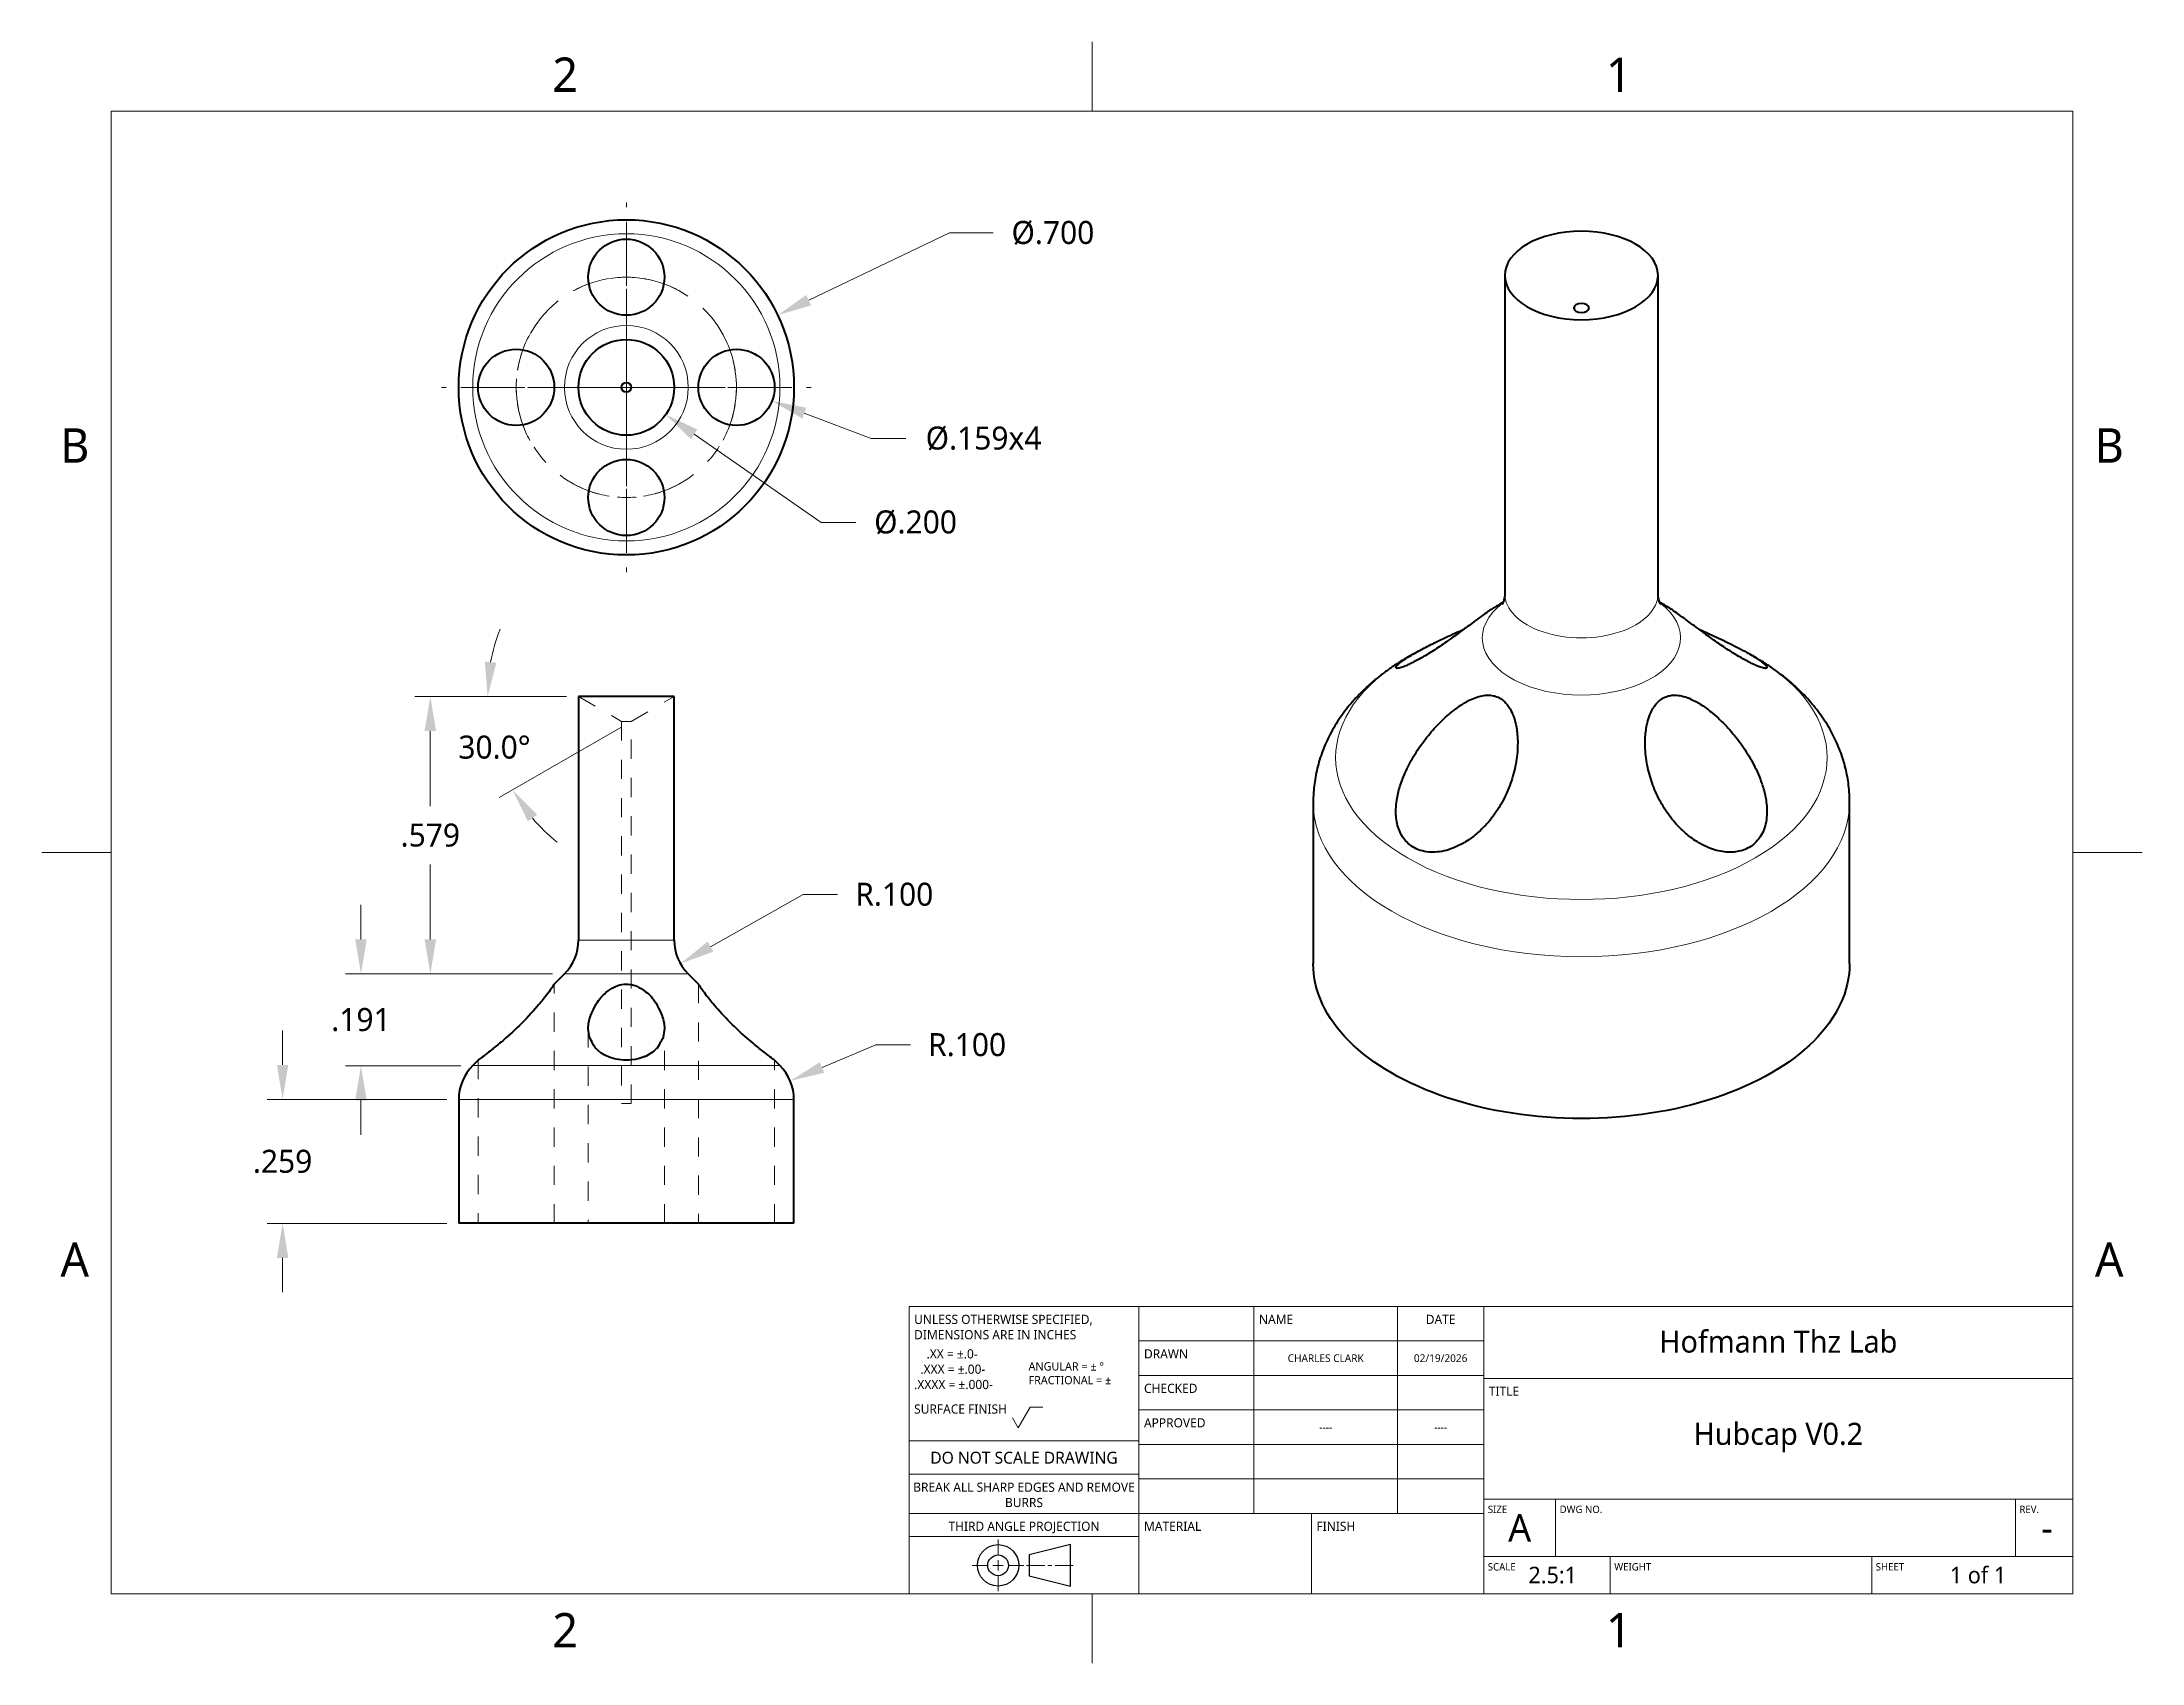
# Model space of a CAD drawing. Extents: x 0 to 11, y 0 to 8.5.
import ezdxf

# ---------------------------------------------------------------- set-up
doc = ezdxf.new("R2010")
doc.units = 0
doc.header["$LTSCALE"] = 0.5
doc.header["$MEASUREMENT"] = 0
doc.header["$PDMODE"] = 33
doc.header["$PDSIZE"] = 0.03937
doc.linetypes.add('CENTER', pattern=[0.72, 0.45, -0.09, 0.09, -0.09])
doc.linetypes.add('HIDDEN', pattern=[0.15, 0.1, -0.05])
for name, color, linetype, lineweight in [('ANNOTATION_TEXT', 7, 'Continuous', 25), ('BORDER_FRAME', 7, 'Continuous', 15), ('BORDER_ZONES', 7, 'Continuous', 15), ('CENTERLINES', 7, 'CENTER', 13), ('CENTERMARKS', 7, 'Continuous', 13), ('Hidden', 7, 'HIDDEN', 15), ('TANGENT_LINES', 7, 'Continuous', 15), ('TITLE_BLOCK', 7, 'Continuous', 15), ('Visible', 7, 'Continuous', 40)]:
    doc.layers.add(name, color=color, linetype=linetype, lineweight=lineweight)
doc.styles.add('Onshape-Standard', font='NotoSans-Regular.ttf')
doc.styles.add('Onshape-Standard-Dimension', font='')
doc.styles.add('Onshape-Standard-Fields', font='')
doc.styles.get('Onshape-Standard-Dimension').set_extended_font_data('Noto Sans')
doc.styles.get('Onshape-Standard-Fields').set_extended_font_data('Noto Sans')
doc.dimstyles.new('Onshape-Standard$0', dxfattribs={"dimtxt": 0.12, "dimasz": 0.18, "dimexe": 0.08, "dimexo": 0.0625, "dimgap": 0.09, "dimtad": 0, "dimtih": 1, "dimtoh": 1, "dimdec": 3, "dimzin": 7, "dimdsep": 46, "dimtxsty": 'Onshape-Standard-Dimension', "dimcen": 0.09, "dimclrd": 7, "dimclre": 7, "dimclrt": 7, "dimadec": 1, "dimazin": 0, "dimtfac": 1, "dimtdec": 3, "dimtofl": 0, "dimtmove": 0, "dimatfit": 3, "dimfxl": 0, "dimtolj": 1, "dimtzin": 7, "dimlwd": 13, "dimlwe": 13, "dimarcsym": 0})
doc.dimstyles.new('Onshape-Standard$2', dxfattribs={"dimtxt": 0.12, "dimasz": 0.18, "dimexe": 0.08, "dimexo": 0.0625, "dimgap": 0.09, "dimtad": 0, "dimtih": 1, "dimtoh": 1, "dimdec": 3, "dimzin": 7, "dimdsep": 46, "dimtxsty": 'Onshape-Standard-Dimension', "dimcen": 0.09, "dimclrd": 7, "dimclre": 7, "dimclrt": 7, "dimadec": 1, "dimazin": 0, "dimtfac": 1, "dimtdec": 3, "dimtofl": 0, "dimtmove": 0, "dimatfit": 3, "dimfxl": 0, "dimtolj": 1, "dimtzin": 7, "dimlwd": 13, "dimlwe": 13, "dimarcsym": 0})
doc.dimstyles.new('Onshape-Standard$3', dxfattribs={"dimtxt": 0.12, "dimasz": 0.18, "dimexe": 0.08, "dimexo": 0.0625, "dimgap": 0.09, "dimtad": 0, "dimtih": 1, "dimtoh": 1, "dimdec": 3, "dimzin": 7, "dimdsep": 46, "dimtxsty": 'Onshape-Standard-Dimension', "dimcen": 0, "dimclrd": 7, "dimclre": 7, "dimclrt": 7, "dimadec": 1, "dimazin": 0, "dimtfac": 1, "dimtdec": 3, "dimtofl": 0, "dimtmove": 0, "dimatfit": 3, "dimfxl": 0, "dimtolj": 1, "dimtzin": 7, "dimlwd": 13, "dimlwe": 13, "dimarcsym": 0})
doc.dimstyles.new('Onshape-Standard$4', dxfattribs={"dimtxt": 0.12, "dimasz": 0.18, "dimexe": 0.08, "dimexo": 0.0625, "dimgap": 0.09, "dimtad": 0, "dimtih": 1, "dimtoh": 1, "dimdec": 3, "dimzin": 7, "dimdsep": 46, "dimtxsty": 'Onshape-Standard-Dimension', "dimcen": 0, "dimclrd": 7, "dimclre": 7, "dimclrt": 7, "dimadec": 1, "dimazin": 0, "dimtfac": 1, "dimtdec": 3, "dimtofl": 0, "dimtmove": 0, "dimatfit": 3, "dimfxl": 0, "dimtolj": 1, "dimtzin": 7, "dimlwd": 13, "dimlwe": 13, "dimarcsym": 0})

# ---------------------------------------------------------------- blocks, each defined once
blk = doc.blocks.new('*D1')
at = {"layer": 'ANNOTATION_TEXT', "color": 7, "lineweight": 13}
for p, q in [((4.775, 7.484), (4.04, 7.133)), ((5.003, 7.484), (4.775, 7.484))]:
    blk.add_line(p, q, dxfattribs=at)
at = {"layer": 'ANNOTATION_TEXT', "color": 7}
blk.add_solid([(4.027, 7.16), (4.053, 7.106), (3.878, 7.055)], dxfattribs=at)
at = {"layer": 'Defpoints', "color": 0}
for p in [(3.878, 7.055), (2.299, 6.301)]:
    blk.add_point(p, dxfattribs=at)
at = {"layer": 'ANNOTATION_TEXT', "color": 7, "insert": (5.315, 7.484), "char_height": 0.12, "attachment_point": 5, "style": 'Onshape-Standard-Dimension'}
blk.add_mtext('\\A1;%%c.700', dxfattribs=at)
blk = doc.blocks.new('*D2')
at = {"layer": 'ANNOTATION_TEXT', "color": 7, "lineweight": 13}
for p, q in [((1.294, 3.141), (1.294, 3.321)), ((2.151, 2.961), (1.214, 2.961)), ((2.151, 2.314), (1.214, 2.314)), ((1.294, 2.134), (1.294, 1.954))]:
    blk.add_line(p, q, dxfattribs=at)
at = {"layer": 'ANNOTATION_TEXT', "color": 7}
for points in [[(1.264, 3.141), (1.324, 3.141), (1.294, 2.961)], [(1.324, 2.134), (1.264, 2.134), (1.294, 2.314)]]:
    blk.add_solid(points, dxfattribs=at)
at = {"layer": 'Defpoints', "color": 0}
for p in [(2.213, 2.961), (1.294, 2.314), (1.294, 2.314), (2.213, 2.314)]:
    blk.add_point(p, dxfattribs=at)
at = {"layer": 'ANNOTATION_TEXT', "color": 7, "insert": (1.294, 2.637), "char_height": 0.12, "attachment_point": 5, "style": 'Onshape-Standard-Dimension'}
blk.add_mtext('\\A1;.259', dxfattribs=at)
blk = doc.blocks.new('*D3')
at = {"layer": 'ANNOTATION_TEXT', "color": 7, "lineweight": 13}
for p, q in [((4.391, 3.246), (4.11, 3.127)), ((4.571, 3.246), (4.391, 3.246))]:
    blk.add_line(p, q, dxfattribs=at)
at = {"layer": 'ANNOTATION_TEXT', "color": 7}
blk.add_solid([(4.098, 3.155), (4.121, 3.1), (3.944, 3.058)], dxfattribs=at)
at = {"layer": 'Defpoints', "color": 0}
for p in [(3.713, 2.961), (3.944, 3.058)]:
    blk.add_point(p, dxfattribs=at)
at = {"layer": 'ANNOTATION_TEXT', "color": 7, "insert": (4.867, 3.246), "char_height": 0.12, "attachment_point": 5, "style": 'Onshape-Standard-Dimension'}
blk.add_mtext('\\A1;R.100', dxfattribs=at)
blk = doc.blocks.new('*D4')
at = {"layer": 'ANNOTATION_TEXT', "color": 7, "lineweight": 13}
for p, q in [((4.011, 4.031), (3.527, 3.758)), ((4.191, 4.031), (4.011, 4.031))]:
    blk.add_line(p, q, dxfattribs=at)
at = {"layer": 'ANNOTATION_TEXT', "color": 7}
blk.add_solid([(3.513, 3.785), (3.542, 3.732), (3.371, 3.67)], dxfattribs=at)
at = {"layer": 'Defpoints', "color": 0}
for p in [(3.588, 3.793), (3.371, 3.67)]:
    blk.add_point(p, dxfattribs=at)
at = {"layer": 'ANNOTATION_TEXT', "color": 7, "insert": (4.487, 4.031), "char_height": 0.12, "attachment_point": 5, "style": 'Onshape-Standard-Dimension'}
blk.add_mtext('\\A1;R.100', dxfattribs=at)
blk = doc.blocks.new('*D5')
at = {"layer": 'ANNOTATION_TEXT', "color": 7, "lineweight": 13}
for p, q in [((1.703, 3.796), (1.703, 3.976)), ((2.703, 3.616), (1.623, 3.616)), ((2.224, 3.137), (1.623, 3.137)), ((1.703, 2.957), (1.703, 2.777))]:
    blk.add_line(p, q, dxfattribs=at)
at = {"layer": 'ANNOTATION_TEXT', "color": 7}
for points in [[(1.673, 3.796), (1.733, 3.796), (1.703, 3.616)], [(1.733, 2.957), (1.673, 2.957), (1.703, 3.137)]]:
    blk.add_solid(points, dxfattribs=at)
at = {"layer": 'Defpoints', "color": 0}
for p in [(1.703, 3.616), (1.703, 3.616), (2.765, 3.616), (2.287, 3.137)]:
    blk.add_point(p, dxfattribs=at)
at = {"layer": 'ANNOTATION_TEXT', "color": 7, "insert": (1.703, 3.377), "char_height": 0.12, "attachment_point": 5, "style": 'Onshape-Standard-Dimension'}
blk.add_mtext('\\A1;.191', dxfattribs=at)
blk = doc.blocks.new('*D6')
at = {"layer": 'ANNOTATION_TEXT', "color": 7, "lineweight": 13}
for p, q in [((2.776, 5.064), (1.985, 5.064)), ((2.065, 4.884), (2.065, 4.492)), ((2.065, 3.796), (2.065, 4.188)), ((2.703, 3.616), (1.985, 3.616))]:
    blk.add_line(p, q, dxfattribs=at)
at = {"layer": 'ANNOTATION_TEXT', "color": 7}
for points in [[(2.095, 4.884), (2.035, 4.884), (2.065, 5.064)], [(2.035, 3.796), (2.095, 3.796), (2.065, 3.616)]]:
    blk.add_solid(points, dxfattribs=at)
at = {"layer": 'Defpoints', "color": 0}
for p in [(2.065, 5.064), (2.065, 5.064), (2.838, 5.064), (2.765, 3.616)]:
    blk.add_point(p, dxfattribs=at)
at = {"layer": 'ANNOTATION_TEXT', "color": 7, "insert": (2.065, 4.34), "char_height": 0.12, "attachment_point": 5, "style": 'Onshape-Standard-Dimension'}
blk.add_mtext('\\A1;.579', dxfattribs=at)
blk = doc.blocks.new('*D7')
at = {"layer": 'ANNOTATION_TEXT', "color": 7, "lineweight": 13}
for p, q in [((2.776, 5.064), (2.284, 5.064)), ((3.059, 4.903), (2.425, 4.537))]:
    blk.add_line(p, q, dxfattribs=at)
for start, end in [(158.8096, 169.4048), (220.5952, 231.1904)]:
    blk.add_arc((3.338, 5.064), 0.975, start, end, dxfattribs=at)
at = {"layer": 'ANNOTATION_TEXT', "color": 7}
for points in [[(2.35, 5.246), (2.41, 5.241), (2.364, 5.064)], [(2.623, 4.447), (2.574, 4.413), (2.494, 4.577)]]:
    blk.add_solid(points, dxfattribs=at)
at = {"layer": 'Defpoints', "color": 0}
for p in [(2.838, 5.064), (3.338, 5.064), (3.338, 5.064), (3.113, 4.934), (2.378, 4.895)]:
    blk.add_point(p, dxfattribs=at)
at = {"layer": 'ANNOTATION_TEXT', "color": 7, "insert": (2.4, 4.799), "char_height": 0.12, "attachment_point": 5, "style": 'Onshape-Standard-Dimension'}
blk.add_mtext('\\A1;30.0%%d', dxfattribs=at)
blk = doc.blocks.new('*D8')
at = {"layer": 'ANNOTATION_TEXT', "color": 7, "lineweight": 13}
for p, q in [((4.106, 5.973), (3.442, 6.433)), ((4.286, 5.973), (4.106, 5.973))]:
    blk.add_line(p, q, dxfattribs=at)
at = {"layer": 'ANNOTATION_TEXT', "color": 7}
blk.add_solid([(3.459, 6.458), (3.425, 6.408), (3.294, 6.536)], dxfattribs=at)
at = {"layer": 'Defpoints', "color": 0}
for p in [(2.883, 6.82), (3.294, 6.536)]:
    blk.add_point(p, dxfattribs=at)
at = {"layer": 'ANNOTATION_TEXT', "color": 7, "insert": (4.598, 5.973), "char_height": 0.12, "attachment_point": 5, "style": 'Onshape-Standard-Dimension'}
blk.add_mtext('\\A1;%%c.200', dxfattribs=at)
blk = doc.blocks.new('*D9')
at = {"layer": 'ANNOTATION_TEXT', "color": 7, "lineweight": 13}
for p, q in [((4.367, 6.411), (4.017, 6.544)), ((4.547, 6.411), (4.367, 6.411))]:
    blk.add_line(p, q, dxfattribs=at)
at = {"layer": 'ANNOTATION_TEXT', "color": 7}
blk.add_solid([(4.028, 6.572), (4.007, 6.515), (3.849, 6.607)], dxfattribs=at)
at = {"layer": 'Defpoints', "color": 0}
for p in [(3.477, 6.749), (3.849, 6.607)]:
    blk.add_point(p, dxfattribs=at)
at = {"layer": 'ANNOTATION_TEXT', "color": 7, "insert": (4.953, 6.411), "char_height": 0.12, "attachment_point": 5, "style": 'Onshape-Standard-Dimension'}
blk.add_mtext('\\A1;%%c.159x4', dxfattribs=at)

msp = doc.modelspace()

# ---------------------------------------------------------------- linework, layer by layer
at = {"layer": 'BORDER_FRAME'}
for p, q in [((0.399, 0.38), (0.399, 8.12)), ((0.399, 8.12), (10.639, 8.12)), ((10.639, 8.12), (10.639, 0.38)), ((10.639, 0.38), (0.399, 0.38))]:
    msp.add_line(p, q, dxfattribs=at)
at = {"layer": 'BORDER_ZONES'}
for p, q in [((5.519, 8.12), (5.519, 8.481)), ((0.399, 4.25), (0.038, 4.25)), ((10.639, 4.25), (11, 4.25)), ((5.519, 0.38), (5.519, 0.019))]:
    msp.add_line(p, q, dxfattribs=at)
at = {"layer": 'CENTERLINES', "linetype": 'CENTER'}
for q in [(3.0883, 7.0543), (2.712, 6.6781), (3.0883, 6.3018), (3.4645, 6.6781)]:
    msp.add_line((3.0883, 6.6781), q, dxfattribs=at)
msp.add_circle((3.0883, 6.6781), 0.575, dxfattribs=at)
at = {"layer": 'CENTERMARKS', "linetype": 'CENTER'}
for p, q in [((3.0883, 6.7681), (3.0883, 7.6431)), ((3.0883, 7.3431), (3.0883, 7.5418)), ((3.0883, 6.7681), (3.0883, 7.3431)), ((3.0883, 7.1631), (3.0883, 6.9643)), ((2.9983, 6.6781), (2.1233, 6.6781)), ((2.4233, 6.6781), (2.2245, 6.6781)), ((2.9983, 6.6781), (2.4233, 6.6781)), ((2.6033, 6.6781), (2.802, 6.6781)), ((3.0883, 6.5881), (3.0883, 5.7131)), ((3.0883, 6.5881), (3.0883, 6.0131)), ((3.1783, 6.6781), (4.0533, 6.6781)), ((3.1783, 6.6781), (3.7533, 6.6781)), ((3.5733, 6.6781), (3.3745, 6.6781)), ((3.7533, 6.6781), (3.952, 6.6781)), ((3.0883, 6.1931), (3.0883, 6.3918)), ((3.0883, 6.0131), (3.0883, 5.8143))]:
    msp.add_line(p, q, dxfattribs=at)
at = {"layer": 'CENTERMARKS', "linetype": 'Continuous'}
for p, q in [((3.0883, 7.2081), (3.0883, 7.2981)), ((3.0883, 6.6331), (3.0883, 6.7231)), ((3.0883, 6.6331), (3.0883, 6.7231)), ((2.5583, 6.6781), (2.4683, 6.6781)), ((3.0433, 6.6781), (3.1333, 6.6781)), ((3.0433, 6.6781), (3.1333, 6.6781)), ((3.6183, 6.6781), (3.7083, 6.6781)), ((3.0883, 6.1481), (3.0883, 6.0581))]:
    msp.add_line(p, q, dxfattribs=at)
at = {"layer": 'CENTERMARKS', "linetype": 'CENTER'}
for start, end in [(98.96804, 118.77245), (61.22755, 81.03196), (151.22755, 171.03196), (8.96804, 28.57702), (188.96804, 208.77245), (331.42298, 351.03196), (241.22755, 261.03196), (278.96804, 298.77245)]:
    msp.add_arc((3.0883, 6.6781), 0.575, start, end, dxfattribs=at)
at = {"layer": 'CENTERMARKS', "linetype": 'Continuous'}
for start, end in [(85.51598, 94.48402), (175.51598, 184.48402), (355.51598, 4.48402), (265.51598, 274.48402)]:
    msp.add_arc((3.0883, 6.6781), 0.575, start, end, dxfattribs=at)
at = {"layer": 'Hidden'}
for p, q in [((2.8383, 5.0643), (3.0633, 4.9344)), ((3.1133, 4.9344), (3.3383, 5.0643)), ((3.0633, 4.9344), (3.0633, 2.9393)), ((3.1133, 4.9344), (3.0633, 4.9344)), ((3.1133, 2.9393), (3.1133, 4.9344)), ((2.712, 2.3143), (2.712, 3.563)), ((3.4645, 3.563), (3.4645, 2.3143)), ((2.8915, 3.3576), (2.8895, 3.3318)), ((2.8895, 3.3327), (2.8895, 3.3323)), ((2.8895, 3.3323), (2.8895, 2.3143)), ((2.8895, 3.3318), (2.8959, 3.2856)), ((3.287, 3.3316), (3.2851, 3.3576)), ((3.287, 2.3143), (3.287, 3.3327)), ((2.3623, 3.2019), (2.3961, 3.2287)), ((3.2192, 3.203), (3.2493, 3.2292)), ((2.3145, 3.1671), (2.3145, 2.3143)), ((3.862, 2.3143), (3.862, 3.1671)), ((3.1133, 2.9393), (3.0633, 2.9393))]:
    msp.add_line(p, q, dxfattribs=at)
for points, knots in [([(2.6838, 3.5221), (2.6901, 3.5309), (2.7009, 3.5461), (2.7104, 3.5605), (2.7117, 3.5624), (2.712, 3.563)], [0, 0, 0, 0, 0.5003795, 0.857173, 1, 1, 1, 1]), ([(3.4645, 3.563), (3.4648, 3.5626), (3.4657, 3.5612), (3.4732, 3.5499), (3.4925, 3.5219), (3.51, 3.4992), (3.5193, 3.487)], [0, 0, 0, 0, 0.0752953, 0.2744752, 0.6131169, 1, 1, 1, 1]), ([(3.2807, 3.2856), (3.2811, 3.2868), (3.2827, 3.2912), (3.2852, 3.3143), (3.287, 3.3316)], [0, 0, 0, 0, 0.2514801, 1, 1, 1, 1]), ([(2.3145, 3.1655), (2.3151, 3.166), (2.3172, 3.1675), (2.3314, 3.1781), (2.358, 3.1985), (2.3614, 3.2012), (2.3623, 3.2019)], [0, 0, 0, 0, 0.1166912, 0.4217266, 0.8412377, 1, 1, 1, 1]), ([(2.9273, 3.2292), (2.9277, 3.2288), (2.9292, 3.2269), (2.9418, 3.2158), (2.9517, 3.207)], [0, 0, 0, 0, 0.211211, 1, 1, 1, 1]), ([(3.7804, 3.2288), (3.7807, 3.2285), (3.7825, 3.227), (3.7965, 3.2159), (3.8077, 3.207)], [0, 0, 0, 0, 0.1951378, 1, 1, 1, 1])]:
    msp.add_open_spline(points, degree=3, knots=knots, dxfattribs=at)
at = {"layer": 'TANGENT_LINES'}
for p, q in [((2.8383, 3.7928), (3.3383, 3.7928)), ((3.4115, 3.616), (2.7651, 3.616)), ((2.2865, 3.1375), (3.8901, 3.1375)), ((3.9633, 2.9607), (2.2133, 2.9607))]:
    msp.add_line(p, q, dxfattribs=at)
for radius in [0.8018, 0.3232]:
    msp.add_circle((3.0883, 6.6781), radius, dxfattribs=at)
for centre, major_axis, start_param, end_param in [((8.0737, 5.6014), (-0.4, 0), 0, 3.1415927), ((8.0737, 4.7453), (-1.2828, 0), 11.7809725, 16.4933614)]:
    msp.add_ellipse(centre, major_axis=major_axis, ratio=0.5773503, start_param=start_param, end_param=end_param, dxfattribs=at)
at = {"layer": 'TANGENT_LINES', "extrusion": (0, 0, -1)}
for centre, major_axis, start_param, end_param in [((8.0737, 5.3705), (0.5172, 0), 11.9128351, 16.3583394), ((8.0737, 4.5144), (1.4, 0), 0.0001915, 3.1415944)]:
    msp.add_ellipse(centre, major_axis=major_axis, ratio=0.5773503, start_param=start_param, end_param=end_param, dxfattribs=at)
at = {"layer": 'TITLE_BLOCK'}
for p, q in [((4.564, 0.38), (4.564, 1.88)), ((4.564, 1.88), (5.764, 1.88)), ((5.764, 0.38), (5.764, 1.88)), ((5.764, 1.88), (7.564, 1.88)), ((6.364, 0.8), (6.364, 1.88)), ((7.114, 0.8), (7.114, 1.88)), ((7.564, 0.38), (7.564, 1.88)), ((7.564, 1.88), (10.639, 1.88)), ((5.764, 1.7), (7.564, 1.7)), ((5.764, 1.52), (7.564, 1.52)), ((7.564, 1.505), (10.639, 1.505)), ((5.134, 1.246), (5.197, 1.3552)), ((5.197, 1.3552), (5.263, 1.3552)), ((5.764, 1.34), (7.564, 1.34)), ((5.104, 1.298), (5.134, 1.246)), ((4.564, 1.178), (5.764, 1.178)), ((5.764, 1.16), (7.564, 1.16)), ((4.564, 1.004), (5.764, 1.004)), ((5.764, 0.98), (7.564, 0.98)), ((4.564, 0.8), (5.764, 0.8)), ((5.764, 0.8), (7.564, 0.8)), ((6.664, 0.38), (6.664, 0.8)), ((7.564, 0.875), (10.639, 0.875)), ((7.939, 0.575), (7.939, 0.875)), ((10.339, 0.575), (10.339, 0.875)), ((4.564, 0.68), (5.764, 0.68)), ((7.564, 0.575), (10.639, 0.575)), ((8.224, 0.38), (8.224, 0.575)), ((9.589, 0.38), (9.589, 0.575)), ((4.564, 0.38), (5.764, 0.38))]:
    msp.add_line(p, q, dxfattribs=at)
at = {"layer": 'TITLE_BLOCK', "lineweight": 15}
for p, q in [((5.029, 0.5828), (5.029, 0.6638)), ((5.029, 0.5558), (5.029, 0.5018)), ((4.975, 0.5288), (4.894, 0.5288)), ((5.056, 0.5288), (5.002, 0.5288)), ((5.029, 0.4748), (5.029, 0.3938)), ((5.083, 0.5288), (5.164, 0.5288)), ((5.272, 0.5288), (5.1775, 0.5288)), ((5.3098, 0.5288), (5.2882, 0.5288)), ((5.326, 0.5288), (5.4205, 0.5288))]:
    msp.add_line(p, q, dxfattribs=at)
at = {"layer": 'TITLE_BLOCK', "lineweight": 30}
for p, q in [((5.407, 0.6368), (5.191, 0.5828)), ((5.191, 0.5828), (5.191, 0.4748)), ((5.407, 0.4208), (5.407, 0.6368)), ((5.191, 0.4748), (5.407, 0.4208))]:
    msp.add_line(p, q, dxfattribs=at)
for radius in [0.108, 0.054]:
    msp.add_circle((5.029, 0.5288), radius, dxfattribs=at)
at = {"layer": 'Visible'}
for p, q in [((7.6737, 7.2624), (7.6737, 5.6014)), ((8.4737, 5.6014), (8.4737, 7.2624)), ((7.6657, 5.5571), (7.6479, 5.5469)), ((8.4996, 5.5469), (8.4817, 5.5572)), ((8.6847, 5.4172), (8.7332, 5.3952)), ((7.1658, 5.2685), (7.1614, 5.266)), ((7.1984, 5.2873), (7.1666, 5.269)), ((8.9808, 5.269), (8.9491, 5.2873)), ((7.1052, 5.2157), (7.1053, 5.2168)), ((9.0186, 5.2464), (9.0136, 5.2495)), ((2.8383, 5.0643), (2.8383, 3.7928)), ((3.3383, 5.0643), (2.8383, 5.0643)), ((3.3383, 3.7928), (3.3383, 5.0643)), ((6.6737, 4.5144), (6.6737, 3.6698)), ((9.4737, 3.6698), (9.4737, 4.5144)), ((9.0423, 4.4647), (9.0421, 4.4554)), ((2.7651, 3.616), (2.7106, 3.5616)), ((3.466, 3.5616), (3.4115, 3.616)), ((2.8895, 3.3316), (2.8915, 3.3576)), ((3.287, 3.3318), (3.2807, 3.2856)), ((3.2851, 3.3576), (3.287, 3.3318)), ((2.9573, 3.203), (2.9273, 3.2292)), ((3.2248, 3.207), (3.1912, 3.1872)), ((3.8142, 3.2019), (3.7805, 3.2287)), ((2.3164, 3.1673), (2.2865, 3.1375)), ((3.8901, 3.1375), (3.8602, 3.1673)), ((2.2133, 2.9607), (2.2133, 2.3143)), ((3.9633, 2.3143), (3.9633, 2.9607)), ((3.9633, 2.3143), (2.2133, 2.3143))]:
    msp.add_line(p, q, dxfattribs=at)
for centre, radius in [((3.0883, 6.6781), 0.875), ((3.0883, 7.2531), 0.1988), ((3.0883, 6.6781), 0.25), ((2.5133, 6.6781), 0.1988), ((3.6633, 6.6781), 0.1988), ((3.0883, 6.6781), 0.025), ((3.0883, 6.1031), 0.1988)]:
    msp.add_circle(centre, radius, dxfattribs=at)
for centre, start, end in [((2.5883, 3.7928), 315, 0), ((3.5883, 3.7928), 180, 225), ((2.4633, 2.9607), 135, 180), ((3.7133, 2.9607), 0, 45)]:
    msp.add_arc(centre, 0.25, start, end, dxfattribs=at)
at = {"layer": 'Visible', "extrusion": (0, 0, -1)}
for centre, major_axis in [((8.0737, 7.2624), (0.4, 0)), ((8.0737, 7.0927), (0.04, 0))]:
    msp.add_ellipse(centre, major_axis=major_axis, ratio=0.5773503, dxfattribs=at)
msp.add_ellipse((8.0737, 3.6698), major_axis=(1.4, 0), ratio=0.5773503, start_param=0, end_param=3.1415927, dxfattribs=at)
at = {"layer": 'Visible'}
for points, knots in [([(7.6737, 5.6014), (7.6737, 5.5981), (7.6736, 5.5909), (7.6715, 5.5754), (7.6682, 5.5635), (7.6664, 5.5588), (7.6657, 5.5569)], [0, 0, 0, 0, 0.2417226, 0.5404527, 0.805289, 1, 1, 1, 1]), ([(8.4817, 5.557), (8.4808, 5.5597), (8.4786, 5.5655), (8.4755, 5.5777), (8.4738, 5.5933), (8.4737, 5.5991), (8.4737, 5.6014)], [0, 0, 0, 0, 0.2222811, 0.4912335, 0.7892879, 1, 1, 1, 1]), ([(7.6481, 5.547), (7.6404, 5.5424), (7.6251, 5.5333), (7.6016, 5.5179), (7.5774, 5.5013), (7.5401, 5.4745), (7.5044, 5.4481), (7.4745, 5.4259), (7.4658, 5.4195), (7.4624, 5.417)], [0, 0, 0, 0, 0.1319134, 0.2655043, 0.403632, 0.5760927, 0.7506658, 0.904211, 1, 1, 1, 1]), ([(7.6629, 5.5506), (7.6626, 5.5501), (7.662, 5.5489), (7.6601, 5.5456), (7.6597, 5.5451), (7.6596, 5.5449)], [0, 0, 0, 0, 0.3345695, 0.7946304, 1, 1, 1, 1]), ([(7.6657, 5.5569), (7.6654, 5.5561), (7.6647, 5.5544), (7.6635, 5.552), (7.6629, 5.5506)], [0, 0, 0, 0, 0.4336894, 1, 1, 1, 1]), ([(8.4841, 5.5516), (8.4833, 5.5533), (8.4822, 5.5559), (8.4818, 5.5567), (8.4817, 5.557)], [0, 0, 0, 0, 0.6768684, 1, 1, 1, 1]), ([(8.4879, 5.5449), (8.4877, 5.5452), (8.4871, 5.5461), (8.485, 5.5497), (8.4844, 5.551), (8.4841, 5.5516)], [0, 0, 0, 0, 0.2495268, 0.6862218, 1, 1, 1, 1]), ([(8.6849, 5.4171), (8.6846, 5.4173), (8.6829, 5.4185), (8.6516, 5.4418), (8.6202, 5.465), (8.5825, 5.4924), (8.555, 5.5116), (8.5297, 5.5288), (8.503, 5.5449), (8.5001, 5.5466), (8.4994, 5.547)], [0, 0, 0, 0, 0.03333, 0.1844378, 0.3531321, 0.5242392, 0.670375, 0.815493, 0.953445, 1, 1, 1, 1]), ([(7.4624, 5.417), (7.4578, 5.4135), (7.4446, 5.4037), (7.3874, 5.3622), (7.3533, 5.3386), (7.317, 5.314), (7.2829, 5.2921), (7.2503, 5.2723), (7.2205, 5.2554), (7.1934, 5.241), (7.1676, 5.2287), (7.1469, 5.2198), (7.1233, 5.2123), (7.115, 5.2115), (7.1081, 5.2109), (7.1061, 5.2141), (7.1052, 5.2157)], [0, 0, 0, 0, 0.0635035, 0.1783092, 0.2700244, 0.3593774, 0.4472893, 0.5320838, 0.6124032, 0.6887379, 0.7614788, 0.82831, 0.8956167, 0.9357099, 0.9689887, 1, 1, 1, 1]), ([(7.1983, 5.2873), (7.2101, 5.294), (7.2336, 5.3072), (7.269, 5.3257), (7.3073, 5.3449), (7.348, 5.3645), (7.3884, 5.3834), (7.4338, 5.4042), (7.4539, 5.4132), (7.4628, 5.4172)], [0, 0, 0, 0, 0.1401737, 0.2796261, 0.4241196, 0.5718765, 0.7209388, 0.8765746, 1, 1, 1, 1]), ([(9.0423, 5.2157), (9.0423, 5.2153), (9.0425, 5.2141), (9.0371, 5.2106), (9.0303, 5.2117), (9.0206, 5.2134), (9.0081, 5.2174), (8.9934, 5.2229), (8.9726, 5.232), (8.9495, 5.2433), (8.9231, 5.2575), (8.8947, 5.2738), (8.8647, 5.2921), (8.8334, 5.3121), (8.7987, 5.3354), (8.7651, 5.3587), (8.7118, 5.3972), (8.6928, 5.4112), (8.6849, 5.4171)], [0, 0, 0, 0, 0.0145615, 0.045099, 0.079496, 0.1203689, 0.1673626, 0.2190561, 0.2810452, 0.3475474, 0.4189439, 0.4937885, 0.5710344, 0.6508778, 0.7340819, 0.8194456, 0.9249688, 1, 1, 1, 1]), ([(8.7332, 5.3952), (8.7482, 5.3883), (8.7786, 5.3743), (8.8253, 5.3522), (8.8715, 5.3292), (8.9095, 5.3097), (8.9486, 5.2877), (8.9491, 5.2873), (8.9491, 5.2873)], [0, 0, 0, 0, 0.2007383, 0.4056649, 0.6070866, 0.8073229, 0.9854348, 1, 1, 1, 1]), ([(7.1614, 5.266), (7.1577, 5.2638), (7.1468, 5.2575), (7.0963, 5.2261), (7.0522, 5.1951), (7.0066, 5.16), (6.9644, 5.124), (6.9245, 5.0862), (6.8874, 5.0471), (6.8532, 5.0067), (6.8219, 4.9652), (6.7936, 4.9227), (6.7682, 4.8794), (6.7459, 4.8354), (6.7266, 4.7908), (6.7103, 4.7457), (6.697, 4.7001), (6.6867, 4.6547), (6.6793, 4.6073), (6.6748, 4.5669), (6.6737, 4.5174), (6.6737, 4.5148), (6.6737, 4.5144)], [0, 0, 0, 0, 0.0295426, 0.0863638, 0.1428393, 0.1989318, 0.2546043, 0.3098235, 0.3645637, 0.4188103, 0.4725615, 0.525828, 0.5786323, 0.6310058, 0.6829865, 0.7346165, 0.78594, 0.8370023, 0.8878487, 0.9385241, 0.9890737, 1, 1, 1, 1]), ([(7.1053, 5.2168), (7.1066, 5.2194), (7.1095, 5.2255), (7.1221, 5.237), (7.1419, 5.2521), (7.1648, 5.2676), (7.1978, 5.287), (7.1983, 5.2873), (7.1983, 5.2873)], [0, 0, 0, 0, 0.1246898, 0.2935502, 0.4968321, 0.7351172, 0.9787807, 1, 1, 1, 1]), ([(8.9491, 5.2873), (8.9596, 5.2811), (8.9793, 5.2695), (9.002, 5.2545), (9.0203, 5.2412), (9.0329, 5.2302), (9.0409, 5.2214), (9.0419, 5.2173), (9.0423, 5.2157)], [0, 0, 0, 0, 0.2314721, 0.4343997, 0.6183358, 0.7784711, 0.9092156, 1, 1, 1, 1]), ([(9.0136, 5.2495), (8.9979, 5.2588), (8.9782, 5.2706), (8.9754, 5.2722), (8.9748, 5.2725)], [0, 0, 0, 0, 0.7954692, 1, 1, 1, 1]), ([(9.4737, 4.5141), (9.4737, 4.5158), (9.4738, 4.5218), (9.4724, 4.5696), (9.4677, 4.6112), (9.4602, 4.6574), (9.45, 4.7018), (9.437, 4.7461), (9.4213, 4.7896), (9.4028, 4.8325), (9.3817, 4.8747), (9.358, 4.9161), (9.3315, 4.9566), (9.3024, 4.9963), (9.2706, 5.035), (9.2362, 5.0726), (9.1992, 5.1092), (9.1598, 5.1443), (9.1167, 5.1789), (9.0761, 5.2091), (9.0272, 5.241), (9.0205, 5.2452), (9.0186, 5.2464)], [0, 0, 0, 0, 0.0195757, 0.0709315, 0.1222494, 0.1735714, 0.2249461, 0.2764239, 0.3280567, 0.3798982, 0.4320028, 0.4844254, 0.5372197, 0.5904364, 0.6441212, 0.6983115, 0.7530346, 0.808305, 0.864123, 0.9204754, 0.9773365, 1, 1, 1, 1]), ([(7.1052, 4.4647), (7.1052, 4.4677), (7.105, 4.4769), (7.1094, 4.5262), (7.1165, 4.5588), (7.1262, 4.5952), (7.1388, 4.6314), (7.1534, 4.667), (7.1741, 4.71), (7.1973, 4.7512), (7.2237, 4.7929), (7.2522, 4.8327), (7.2822, 4.8705), (7.3135, 4.9061), (7.3483, 4.9413), (7.3815, 4.9723), (7.4353, 5.0138), (7.4631, 5.0309), (7.4927, 5.0472), (7.5276, 5.0621), (7.5648, 5.0708), (7.5922, 5.0721), (7.6203, 5.0681), (7.6456, 5.0582), (7.6694, 5.0411), (7.6867, 5.0221), (7.7021, 5), (7.7201, 4.9622), (7.7316, 4.9199), (7.7375, 4.8853), (7.7409, 4.8492), (7.7411, 4.8295), (7.7412, 4.8202)], [0, 0, 0, 0, 0.0183253, 0.0561322, 0.0887455, 0.1216319, 0.1552107, 0.1889696, 0.2264323, 0.2639955, 0.3021214, 0.3402076, 0.3779026, 0.415431, 0.4531884, 0.4906398, 0.5351201, 0.5664568, 0.5974359, 0.631189, 0.6646901, 0.6931027, 0.7216919, 0.7500419, 0.7793213, 0.8065884, 0.834608, 0.8697757, 0.9059315, 0.9382906, 0.9708243, 1, 1, 1, 1]), ([(8.4063, 4.8204), (8.4063, 4.8254), (8.4063, 4.8377), (8.4085, 4.8738), (8.4134, 4.9074), (8.423, 4.9486), (8.4388, 4.9876), (8.4542, 5.0136), (8.4737, 5.0372), (8.4957, 5.0546), (8.5219, 5.0665), (8.5455, 5.0711), (8.5701, 5.0721), (8.6075, 5.066), (8.6443, 5.0521), (8.6745, 5.0365), (8.7029, 5.0201), (8.7604, 4.9773), (8.7949, 4.9455), (8.8311, 4.9092), (8.8653, 4.8706), (8.8979, 4.8294), (8.9276, 4.7871), (8.9549, 4.7436), (8.9807, 4.6955), (9.0023, 4.6497), (9.0254, 4.5828), (9.0331, 4.5487), (9.04, 4.5134), (9.0415, 4.4819), (9.0423, 4.4647)], [0, 0, 0, 0, 0.0230728, 0.0566699, 0.0901074, 0.1267956, 0.1633913, 0.1943647, 0.2251872, 0.2550965, 0.2851363, 0.3124848, 0.3402307, 0.3748657, 0.4105839, 0.4427678, 0.4753447, 0.5227265, 0.5621975, 0.6020125, 0.642669, 0.6835227, 0.7240135, 0.7645377, 0.8056749, 0.8466601, 0.8937796, 0.9271912, 0.9603188, 1, 1, 1, 1]), ([(7.7412, 4.8202), (7.7408, 4.8053), (7.7401, 4.7745), (7.7337, 4.7242), (7.7236, 4.6746), (7.709, 4.6241), (7.6905, 4.5749), (7.6685, 4.528), (7.6433, 4.4832), (7.6123, 4.4383), (7.5804, 4.3982), (7.5287, 4.3479), (7.4996, 4.3261), (7.4691, 4.304), (7.4341, 4.2868), (7.4143, 4.277)], [0, 0, 0, 0, 0.0726871, 0.1493045, 0.2261142, 0.304174, 0.3823583, 0.4597209, 0.5371414, 0.6158506, 0.6945134, 0.7854592, 0.8503587, 0.91502, 1, 1, 1, 1]), ([(9.0421, 4.4554), (9.0412, 4.4405), (9.0392, 4.4108), (9.027, 4.3678), (9.0083, 4.3303), (8.9801, 4.2973), (8.9503, 4.2756), (8.9141, 4.2597), (8.8786, 4.2522), (8.8399, 4.2506), (8.7993, 4.2555), (8.7577, 4.2666), (8.7129, 4.285), (8.6688, 4.3107), (8.6385, 4.3327), (8.6092, 4.3571), (8.5811, 4.3844), (8.555, 4.4134), (8.5255, 4.4514), (8.4996, 4.4911), (8.4758, 4.5342), (8.4554, 4.5788), (8.4386, 4.6242), (8.425, 4.6703), (8.4148, 4.7186), (8.4079, 4.767), (8.4068, 4.8023), (8.4063, 4.8204)], [0, 0, 0, 0, 0.0403572, 0.0805013, 0.1195689, 0.1589758, 0.1956082, 0.233191, 0.2695047, 0.30689, 0.3453778, 0.3848486, 0.4270949, 0.4701689, 0.5070955, 0.5441488, 0.5818139, 0.6195376, 0.6612625, 0.7029994, 0.7453149, 0.7875976, 0.8295148, 0.8713708, 0.9136673, 0.9558647, 1, 1, 1, 1]), ([(7.4143, 4.277), (7.3993, 4.2713), (7.3695, 4.2599), (7.3221, 4.2514), (7.2772, 4.2507), (7.2325, 4.2598), (7.1982, 4.275), (7.167, 4.298), (7.1443, 4.3241), (7.1259, 4.3555), (7.1133, 4.3908), (7.1061, 4.43), (7.1055, 4.4534), (7.1052, 4.4647)], [0, 0, 0, 0, 0.0993401, 0.1984786, 0.2947411, 0.390854, 0.4787195, 0.5672201, 0.6514165, 0.7372641, 0.8252983, 0.9156753, 1, 1, 1, 1]), ([(2.712, 3.563), (2.7118, 3.5626), (2.7109, 3.5612), (2.7034, 3.5499), (2.6841, 3.5219), (2.6666, 3.4992), (2.6573, 3.487)], [0, 0, 0, 0, 0.0752953, 0.2744752, 0.6131169, 1, 1, 1, 1]), ([(2.8915, 3.3576), (2.8919, 3.3616), (2.8932, 3.3755), (2.9274, 3.466), (2.9785, 3.5184), (3.0239, 3.5492), (3.0638, 3.5631), (3.1083, 3.5634), (3.144, 3.5532), (3.1931, 3.5232), (3.2471, 3.4706), (3.2838, 3.3736), (3.2848, 3.361), (3.2851, 3.3576)], [0, 0, 0, 0, 0.0504829, 0.173259, 0.2851194, 0.3769694, 0.4587711, 0.5417808, 0.6183765, 0.7119312, 0.8261428, 0.9527593, 1, 1, 1, 1]), ([(3.5193, 3.487), (3.5113, 3.4973), (3.4957, 3.5176), (3.4758, 3.546), (3.4662, 3.5604), (3.4649, 3.5624), (3.4645, 3.563)], [0, 0, 0, 0, 0.3517523, 0.6872309, 0.9105884, 1, 1, 1, 1]), ([(2.6573, 3.487), (2.652, 3.4803), (2.6362, 3.46), (2.5534, 3.3665), (2.4619, 3.2829), (2.4163, 3.2454), (2.3962, 3.2288)], [0, 0, 0, 0, 0.1499774, 0.4488005, 0.7558253, 1, 1, 1, 1]), ([(3.7805, 3.2287), (3.7798, 3.2293), (3.7758, 3.2325), (3.6981, 3.2971), (3.6235, 3.3672), (3.5427, 3.4571), (3.5254, 3.4791), (3.5193, 3.487)], [0, 0, 0, 0, 0.0518651, 0.2944801, 0.5739284, 0.8484406, 1, 1, 1, 1]), ([(2.8958, 3.2856), (2.8954, 3.2868), (2.8939, 3.2912), (2.8914, 3.3143), (2.8895, 3.3316)], [0, 0, 0, 0, 0.2514801, 1, 1, 1, 1]), ([(2.3689, 3.207), (2.3575, 3.1981), (2.3376, 3.1827), (2.3171, 3.1675), (2.3151, 3.1659), (2.3145, 3.1655)], [0, 0, 0, 0, 0.5026481, 0.8764596, 1, 1, 1, 1]), ([(2.3962, 3.2288), (2.3958, 3.2285), (2.3941, 3.227), (2.3801, 3.2159), (2.3689, 3.207)], [0, 0, 0, 0, 0.1951378, 1, 1, 1, 1]), ([(2.9273, 3.2292), (2.9268, 3.2296), (2.924, 3.2321), (2.9086, 3.2614), (2.8958, 3.2856)], [0, 0, 0, 0, 0.1759033, 1, 1, 1, 1]), ([(3.1912, 3.1872), (3.1874, 3.1853), (3.1759, 3.1798), (3.1149, 3.1634), (3.0593, 3.166), (3.0108, 3.1742), (2.9644, 3.1979), (2.9589, 3.2019), (2.9573, 3.203)], [0, 0, 0, 0, 0.1088013, 0.3245823, 0.5330793, 0.7308807, 0.924447, 1, 1, 1, 1]), ([(3.2492, 3.2292), (3.2489, 3.2288), (3.2474, 3.2269), (3.2348, 3.2158), (3.2248, 3.207)], [0, 0, 0, 0, 0.211211, 1, 1, 1, 1]), ([(3.2807, 3.2856), (3.2806, 3.2847), (3.2798, 3.2802), (3.2628, 3.2518), (3.2492, 3.2292)], [0, 0, 0, 0, 0.2008886, 1, 1, 1, 1]), ([(3.862, 3.1655), (3.8615, 3.166), (3.8593, 3.1675), (3.8451, 3.1781), (3.8186, 3.1985), (3.8152, 3.2012), (3.8142, 3.2019)], [0, 0, 0, 0, 0.1166912, 0.4217266, 0.8412377, 1, 1, 1, 1])]:
    msp.add_open_spline(points, degree=3, knots=knots, dxfattribs=at)

# ---------------------------------------------------------------- texts
at = {"layer": 'BORDER_ZONES', "char_height": 0.18, "attachment_point": 5, "style": 'Onshape-Standard'}
for s, insert in [('2', (2.769, 8.31)), ('1', (8.269, 8.31)), ('B', (0.209, 6.375)), ('B', (10.829, 6.375)), ('A', (0.209, 2.125)), ('A', (10.829, 2.125)), ('2', (2.769, 0.19)), ('1', (8.269, 0.19))]:
    msp.add_mtext(s, dxfattribs=dict(at, insert=insert))
at = {"layer": 'TITLE_BLOCK'}
for s, insert, char_height, width, attachment_point, style in [('UNLESS OTHERWISE SPECIFIED, DIMENSIONS ARE IN INCHES', (4.5904, 1.8368), 0.048, 1.176, 1, 'Onshape-Standard'), ('NAME', (6.3904, 1.8368), 0.048, 0.735, 1, 'Onshape-Standard'), ('DATE', (7.339, 1.8368), 0.048, 0.441, 2, 'Onshape-Standard'), ('Hofmann Thz Lab', (9.1015, 1.6961), 0.1152, 2.775, 5, 'Onshape-Standard-Fields'), ('    .XX = ±.0-^J  .XXX = ±.00-^J.XXXX = ±.000-', (4.5904, 1.6568), 0.048, 0.588, 1, 'Onshape-Standard'), ('DRAWN', (5.7904, 1.6568), 0.048, 0.588, 1, 'Onshape-Standard'), ('^JANGULAR = ± °^JFRACTIONAL = ±', (5.1878, 1.6611), 0.0432, 0.588, 1, 'Onshape-Standard'), ('CHARLES CLARK', (6.739, 1.61), 0.04032, 0.75, 5, 'Onshape-Standard-Fields'), ('02/19/2026', (7.339, 1.61), 0.04032, 0.45, 5, 'Onshape-Standard-Fields'), ('CHECKED', (5.7904, 1.4768), 0.048, 0.588, 1, 'Onshape-Standard'), ('TITLE', (7.5904, 1.4618), 0.048, 0.3675, 1, 'Onshape-Standard'), ('SURFACE FINISH', (4.5904, 1.3688), 0.048, 0.588, 1, 'Onshape-Standard'), ('APPROVED', (5.7904, 1.2968), 0.048, 0.588, 1, 'Onshape-Standard'), ('----', (6.739, 1.25), 0.04032, 0.75, 5, 'Onshape-Standard-Fields'), ('----', (7.339, 1.25), 0.04032, 0.45, 5, 'Onshape-Standard-Fields'), ('Hubcap V0.2', (9.1015, 1.196), 0.1152, 2.775, 5, 'Onshape-Standard-Fields'), ('DO NOT SCALE DRAWING', (5.164, 1.1218), 0.0624, 1.176, 2, 'Onshape-Standard'), ('BREAK ALL SHARP EDGES AND REMOVE BURRS', (5.164, 0.9608), 0.048, 1.176, 2, 'Onshape-Standard'), ('SIZE', (7.5851, 0.8404), 0.0384, 0.3675, 1, 'Onshape-Standard'), ('A', (7.7515, 0.725), 0.144, 0.375, 5, 'Onshape-Standard-Fields'), ('DWG NO.', (7.9601, 0.8404), 0.0384, 2.352, 1, 'Onshape-Standard'), ('REV.', (10.3601, 0.8404), 0.0384, 0.294, 1, 'Onshape-Standard'), ('THIRD ANGLE PROJECTION', (5.164, 0.7568), 0.048, 1.176, 2, 'Onshape-Standard'), ('MATERIAL', (5.7904, 0.7568), 0.048, 0.882, 1, 'Onshape-Standard'), ('FINISH', (6.6904, 0.7568), 0.048, 0.882, 1, 'Onshape-Standard'), ('-', (10.504, 0.725), 0.144, 0.27, 5, 'Onshape-Standard-Fields'), ('SCALE', (7.5851, 0.5404), 0.0384, 0.6468, 1, 'Onshape-Standard'), ('2.5:1', (7.924, 0.4775), 0.0864, 0.6, 5, 'Onshape-Standard-Fields'), ('WEIGHT', (8.2451, 0.5404), 0.0384, 1.3377, 1, 'Onshape-Standard'), ('SHEET', (9.6101, 0.5404), 0.0384, 1.029, 1, 'Onshape-Standard'), ('1 of 1', (10.144, 0.4775), 0.0864, 0.99, 5, 'Onshape-Standard-Fields')]:
    msp.add_mtext(s, dxfattribs=dict(at, insert=insert, char_height=char_height, width=width, attachment_point=attachment_point, style=style))

# ---------------------------------------------------------------- dimensions: what is measured, and where the dimension line sits
at = {"layer": 'ANNOTATION_TEXT'}
for p1, p2, override, picture, middle in [((2.2988, 6.3007, -0.7286), (3.8777, 7.0554, -0.7286), {"dimlfac": 0.4, "dimpost": '%%c<>', "dimtofl": 0, "dimtmove": 0, "dimatfit": 3}, '*D1', (5.3149, 7.4842)), ((2.8828, 6.8205, 1.375), (3.2937, 6.5356, 1.375), {"dimlfac": 0.4, "dimpost": '%%c<>', "dimtofl": 0, "dimtmove": 0, "dimatfit": 3}, '*D8', (4.5978, 5.9727)), ((3.4775, 6.7486, -0.75), (3.8491, 6.6075, -0.75), {"dimlfac": 0.4, "dimpost": '%%c<>x4', "dimtofl": 0, "dimtmove": 0, "dimatfit": 3}, '*D9', (4.9532, 6.4109))]:
    dim = msp.add_diameter_dim_2p(p1=p1, p2=p2, dimstyle='Onshape-Standard$3', override=override, dxfattribs=at)
    dim.commit()
    dim.dimension.update_dxf_attribs({"geometry": picture, "text_midpoint": middle, "dimtype": 163})
dim = msp.add_angular_dim_2l(base=(2.3783, 4.895), line1=((3.1133, 4.9344, -0.4375), (3.3383, 5.0643, -0.4375)), line2=((3.3383, 5.0643, -0.4375), (2.8383, 5.0643, -0.4375)), dimstyle='Onshape-Standard$2', override={"dimlfac": 0.4, "dimpost": '', "dimtdec": 0}, dxfattribs=at)
dim.commit()
dim.dimension.update_dxf_attribs({"geometry": '*D7', "text_midpoint": (2.4003, 4.7991), "dimtype": 162})
for base, p1, p2, angle, picture, middle, dimtype in [((2.0649, 5.0643), (2.7651, 3.616, -0.4375), (2.8383, 5.0643, -0.4375), 90, '*D6', (2.0649, 4.3402), 160), ((1.7031, 3.616), (2.2865, 3.1375, -0.4375), (2.7651, 3.616, -0.4375), 90, '*D5', (1.7031, 3.3768), 160), ((1.2936, 2.3143), (2.2133, 2.9607, -0.4375), (2.2133, 2.3143, -0.4375), 270, '*D2', (1.2936, 2.6375), 161)]:
    dim = msp.add_linear_dim(base=base, p1=p1, p2=p2, angle=angle, dimstyle='Onshape-Standard$0', override={"dimlfac": 0.4, "dimpost": ''}, dxfattribs=at)
    dim.commit()
    dim.dimension.update_dxf_attribs({"geometry": picture, "text_midpoint": middle, "dimtype": dimtype})
for center, mpoint, override, picture, middle in [((3.5883, 3.7928, -0.4375), (3.3706, 3.6699, -0.4375), {"dimexe": 0.06545, "dimlfac": 0.4, "dimpost": 'R<>', "dimse1": 1, "dimtofl": 0, "dimtmove": 0, "dimatfit": 0}, '*D4', (4.4866, 4.0314)), ((3.7133, 2.9607, -0.4375), (3.9438, 3.0576, -0.4375), {"dimexe": 0.06545, "dimlfac": 0.4, "dimpost": 'R<>', "dimse1": 0, "dimtofl": 0, "dimtmove": 0, "dimatfit": 0}, '*D3', (4.867, 3.2456))]:
    dim = msp.add_radius_dim(center=center, mpoint=mpoint, dimstyle='Onshape-Standard$4', override=override, dxfattribs=at)
    dim.commit()
    dim.dimension.update_dxf_attribs({"geometry": picture, "text_midpoint": middle, "dimtype": 164})

doc.saveas('drawing.dxf')
